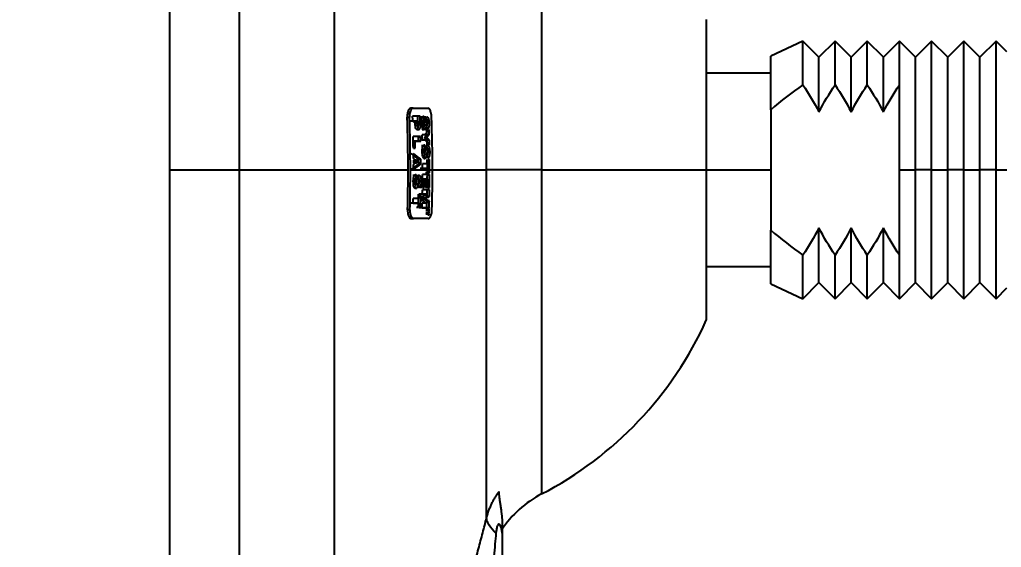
# Model space of a CAD drawing. Header units: millimetres. Extents: x 2 to 418, y 2 to 295.
# Drawn here: x 228.364 to 231.414, y 103.085 to 104.724 of the extents above; entities that cross this region are included whole.
import ezdxf

# ---------------------------------------------------------------- set-up
doc = ezdxf.new("R2010")
doc.units = ezdxf.units.MM
doc.styles.add('SLDTEXTSTYLE0', font='TXT', dxfattribs={"width": 0.75})
doc.dimstyles.new('SLDDIMSTYLE0', dxfattribs={"dimtxt": 3.175, "dimasz": 3.302, "dimexe": 0, "dimexo": 0.0625, "dimgap": 0.79375, "dimtad": 0, "dimtih": 1, "dimtoh": 1, "dimlfac": 15, "dimrnd": 1e-09, "dimzin": 4, "dimdsep": 46, "dimtxsty": 'SLDTEXTSTYLE0', "dimsah": 1, "dimcen": 0.09, "dimadec": 0, "dimazin": 1, "dimtfac": 1, "dimtmove": 0, "dimatfit": 0, "dimfxl": 0, "dimfrac": 2, "dimtolj": 1, "dimtzin": 12, "dimarcsym": 0})
doc.dimstyles.new('SLDDIMSTYLE1', dxfattribs={"dimtxt": 3.175, "dimasz": 3.302, "dimexe": 0, "dimexo": 0.0625, "dimgap": 0.79375, "dimtad": 0, "dimtih": 1, "dimtoh": 1, "dimlfac": 15, "dimrnd": 1e-09, "dimzin": 4, "dimdsep": 46, "dimtxsty": 'SLDTEXTSTYLE0', "dimsah": 1, "dimcen": 0.09, "dimadec": 0, "dimazin": 1, "dimtfac": 1, "dimtofl": 0, "dimtmove": 0, "dimatfit": 3, "dimfxl": 0, "dimfrac": 2, "dimtolj": 1, "dimtzin": 12, "dimarcsym": 0})

# ---------------------------------------------------------------- blocks, each defined once
blk = doc.blocks.new('_D_20')
at = {"color": 7, "linetype": 'Continuous', "lineweight": 0}
for p, q in [((248.4938, 273.924), (215.6555, 273.924)), ((218.8305, 273.924), (218.8305, 161.5876)), ((218.8305, 81.2573), (218.8305, 156.5473)), ((248.4938, 81.2573), (215.6555, 81.2573))]:
    blk.add_line(p, q, dxfattribs=at)
at = {"color": 7, "linetype": 'Continuous', "lineweight": 18}
for points in [[(218.8305, 273.924), (218.3225, 270.622), (219.3385, 270.622)], [(218.8305, 81.2573), (219.3385, 84.5593), (218.3225, 84.5593)]]:
    blk.add_solid(points, dxfattribs=at)
at = {"color": 7, "linetype": 'Continuous', "lineweight": 18, "insert": (211.2061, 160.6401), "char_height": 3.175, "attachment_point": 1, "style": 'SLDTEXTSTYLE0'}
blk.add_mtext('2890.00', dxfattribs=at)
blk = doc.blocks.new('_D_27')
at = {"color": 7, "linetype": 'Continuous', "lineweight": 0}
for p, q in [((236.3011, 112.2228), (242.6511, 112.2228)), ((242.6511, 112.2228), (242.6511, 106.2573)), ((242.6511, 102.2573), (242.6511, 95.9073))]:
    blk.add_line(p, q, dxfattribs=at)
at = {"color": 7, "linetype": 'Continuous', "lineweight": 18}
for points in [[(242.6511, 106.2573), (243.1591, 109.5593), (242.1431, 109.5593)], [(242.6511, 102.2573), (242.1431, 98.9553), (243.1591, 98.9553)]]:
    blk.add_solid(points, dxfattribs=at)
at = {"color": 7, "linetype": 'Continuous', "lineweight": 18, "insert": (225.7442, 113.7955), "char_height": 3.175, "attachment_point": 1, "style": 'SLDTEXTSTYLE0'}
blk.add_mtext('60.00', dxfattribs=at)

msp = doc.modelspace()

# ---------------------------------------------------------------- linework, layer by layer
at = {"color": 7, "linetype": 'Continuous', "lineweight": 25}
for p, q in [((228.83051, 104.25731), (228.83051, 106.92398)), ((229.34079, 106.71837), (229.34079, 104.25731)), ((229.81437, 104.25731), (229.81437, 105.33782)), ((230.49718, 104.25731), (230.49718, 104.72398)), ((230.7972, 104.65729), (230.69718, 104.61064)), ((230.84718, 104.60731), (230.7972, 104.65729)), ((230.7972, 104.52185), (230.7972, 104.65729)), ((230.89718, 104.65731), (230.84718, 104.60731)), ((230.94718, 104.60731), (230.89718, 104.65731)), ((230.89718, 104.52189), (230.89718, 104.65731)), ((230.99718, 104.65731), (230.94718, 104.60731)), ((231.04718, 104.60731), (230.99718, 104.65731)), ((230.99718, 104.52189), (230.99718, 104.65731)), ((231.09718, 104.65731), (231.04718, 104.60731)), ((231.14718, 104.60731), (231.09718, 104.65731)), ((231.09718, 104.52189), (231.09718, 104.65731)), ((231.19718, 104.65731), (231.14718, 104.60731)), ((231.24718, 104.60731), (231.19718, 104.65731)), ((231.19718, 104.25731), (231.19718, 104.65731)), ((231.29718, 104.65731), (231.24718, 104.60731)), ((231.34718, 104.60731), (231.29718, 104.65731)), ((231.29718, 104.25731), (231.29718, 104.65731)), ((231.39718, 104.65731), (231.34718, 104.60731)), ((231.43051, 104.62398), (231.39718, 104.65731)), ((231.39718, 104.25731), (231.39718, 104.65731)), ((230.69718, 104.44398), (230.69718, 104.61064)), ((230.84718, 104.43759), (230.84718, 104.60731)), ((230.94718, 104.43759), (230.94718, 104.60731)), ((231.04718, 104.43759), (231.04718, 104.60731)), ((231.14718, 104.25731), (231.14718, 104.60731)), ((231.24718, 104.25731), (231.24718, 104.60731)), ((231.34718, 104.25731), (231.34718, 104.60731)), ((230.69718, 104.55731), (230.49718, 104.55731)), ((231.09718, 104.25731), (231.09718, 104.52189)), ((229.58586, 104.44875), (229.57869, 104.44875)), ((229.58586, 104.44875), (229.6318, 104.44875)), ((230.69718, 104.44398), (230.69718, 104.25731)), ((229.56774, 104.42161), (229.57493, 104.42161)), ((229.59213, 104.40892), (229.58496, 104.40892)), ((229.59767, 104.40893), (229.59051, 104.40893)), ((229.59337, 104.39532), (229.60053, 104.39532)), ((229.60236, 104.40895), (229.59521, 104.40895)), ((229.61328, 104.40974), (229.61265, 104.40961)), ((229.6131, 104.39598), (229.62134, 104.39598)), ((229.62041, 104.40974), (229.61328, 104.40974)), ((229.62693, 104.39472), (229.61981, 104.39472)), ((229.62931, 104.40868), (229.62227, 104.40868)), ((229.63237, 104.40868), (229.62936, 104.40868)), ((229.6226, 104.35101), (229.61548, 104.35101)), ((229.62831, 104.35838), (229.62119, 104.35838)), ((229.63623, 104.36642), (229.62913, 104.36642)), ((229.63657, 104.35004), (229.62946, 104.35004)), ((229.59259, 104.34643), (229.58656, 104.34643)), ((229.59293, 104.32512), (229.5869, 104.32512)), ((229.60977, 104.34648), (229.60263, 104.34648)), ((229.62237, 104.32046), (229.61525, 104.32046)), ((229.63125, 104.31941), (229.62421, 104.31941)), ((229.63423, 104.31941), (229.6313, 104.31941)), ((229.61048, 104.29041), (229.60334, 104.29041)), ((229.62164, 104.3067), (229.62151, 104.30545)), ((229.62862, 104.30545), (229.62151, 104.30545)), ((229.63055, 104.30789), (229.63366, 104.30789)), ((229.59568, 104.28781), (229.59066, 104.28781)), ((229.59573, 104.27871), (229.59071, 104.27871)), ((229.61056, 104.27592), (229.60342, 104.27592)), ((229.63184, 104.26156), (229.62473, 104.26156)), ((229.63184, 104.25731), (229.63184, 104.26155)), ((228.83051, 101.59064), (228.83051, 104.25731)), ((228.83051, 104.25731), (229.04598, 104.25731)), ((229.04598, 104.25731), (229.34079, 104.25731)), ((229.34079, 104.25731), (229.34079, 101.79625)), ((229.34079, 104.25731), (229.57047, 104.25731)), ((229.57766, 104.25731), (229.63184, 104.25731)), ((229.59522, 104.22821), (229.58806, 104.22821)), ((229.60446, 104.22715), (229.59732, 104.22715)), ((229.60746, 104.22715), (229.60452, 104.22715)), ((229.61661, 104.22807), (229.61381, 104.22806)), ((229.62094, 104.22806), (229.61516, 104.22806)), ((229.62372, 104.22807), (229.61661, 104.22807)), ((229.62094, 104.22806), (229.62372, 104.22807)), ((229.62466, 104.2281), (229.62191, 104.22809)), ((229.62902, 104.22809), (229.62191, 104.22809)), ((229.63177, 104.2281), (229.62466, 104.2281)), ((229.62473, 104.25731), (229.63036, 104.25731)), ((229.62902, 104.22809), (229.63177, 104.2281)), ((229.63746, 104.2481), (229.63036, 104.2481)), ((229.63746, 104.25731), (229.64633, 104.25731)), ((229.63924, 104.25731), (229.81437, 104.25731)), ((229.81437, 103.1768), (229.81437, 104.25731)), ((229.98551, 104.25731), (229.81437, 104.25731)), ((229.98551, 104.25731), (230.49718, 104.25731)), ((230.49718, 103.79064), (230.49718, 104.25731)), ((230.69718, 104.25731), (230.69718, 104.07064)), ((231.09718, 104.25731), (231.14718, 104.25731)), ((231.09718, 103.99273), (231.09718, 104.25731)), ((231.14718, 103.90731), (231.14718, 104.25731)), ((231.19718, 104.25731), (231.14718, 104.25731)), ((231.19718, 103.85731), (231.19718, 104.25731)), ((231.19718, 104.25731), (231.24718, 104.25731)), ((231.29718, 104.25731), (231.24718, 104.25731)), ((231.24718, 103.90731), (231.24718, 104.25731)), ((231.29718, 103.85731), (231.29718, 104.25731)), ((231.29718, 104.25731), (231.34718, 104.25731)), ((231.34718, 103.90731), (231.34718, 104.25731)), ((231.39718, 104.25731), (231.34718, 104.25731)), ((231.39718, 103.85731), (231.39718, 104.25731)), ((229.58708, 104.21445), (229.59568, 104.21445)), ((229.59447, 104.21445), (229.59431, 104.21318)), ((229.60146, 104.21318), (229.59431, 104.21318)), ((229.60352, 104.21563), (229.60673, 104.21563)), ((229.62073, 104.20231), (229.61496, 104.20231)), ((229.62884, 104.20537), (229.62173, 104.20537)), ((229.63719, 104.2031), (229.63009, 104.2031)), ((229.62372, 104.16779), (229.6166, 104.16779)), ((229.62905, 104.18187), (229.62194, 104.18187)), ((229.63682, 104.17481), (229.62972, 104.17481)), ((229.60371, 104.15391), (229.59656, 104.15391)), ((229.60929, 104.14044), (229.60342, 104.14044)), ((229.62923, 104.13701), (229.62858, 104.13701)), ((229.63614, 104.13983), (229.62903, 104.13983)), ((229.63658, 104.16093), (229.62948, 104.16093)), ((229.63561, 104.13394), (229.63569, 104.13701)), ((229.63633, 104.13701), (229.63569, 104.13701)), ((229.57611, 104.13346), (229.56892, 104.13346)), ((229.58009, 104.10633), (229.58726, 104.10633)), ((229.63318, 104.10633), (229.58726, 104.10633)), ((229.62846, 104.13185), (229.62529, 104.13185)), ((229.62534, 104.13394), (229.62851, 104.13394)), ((229.62838, 104.12879), (229.62902, 104.12879)), ((229.62872, 104.11746), (229.6288, 104.1206)), ((229.6289, 104.12433), (229.62899, 104.12746)), ((229.63201, 104.11746), (229.63582, 104.11746)), ((229.63507, 104.11941), (229.63207, 104.11941)), ((229.63336, 104.12246), (229.63215, 104.12246)), ((229.63223, 104.12552), (229.63523, 104.12552)), ((229.63609, 104.12746), (229.63228, 104.12746)), ((229.63239, 104.13185), (229.63556, 104.13185)), ((229.63561, 104.13394), (229.63245, 104.13394)), ((229.63591, 104.1206), (229.63336, 104.1206)), ((229.63601, 104.12433), (229.63346, 104.12433)), ((229.63548, 104.12879), (229.63556, 104.13185)), ((229.63548, 104.12879), (229.63612, 104.12879)), ((229.63582, 104.11746), (229.63591, 104.1206)), ((229.63601, 104.12433), (229.63609, 104.12746)), ((230.84718, 103.90731), (230.84718, 104.07703)), ((230.94718, 103.90731), (230.94718, 104.07703)), ((231.04718, 103.90731), (231.04718, 104.07703)), ((230.69718, 103.90398), (230.69718, 104.07064)), ((230.7972, 103.85733), (230.7972, 103.99277)), ((230.89718, 103.85731), (230.89718, 103.99273)), ((230.99718, 103.85731), (230.99718, 103.99273)), ((231.09718, 103.85731), (231.09718, 103.99273)), ((230.49718, 103.95731), (230.69718, 103.95731)), ((230.69718, 103.90398), (230.7972, 103.85733)), ((230.7972, 103.85733), (230.84718, 103.90731)), ((230.84718, 103.90731), (230.89718, 103.85731)), ((230.89718, 103.85731), (230.94718, 103.90731)), ((230.94718, 103.90731), (230.99718, 103.85731)), ((230.99718, 103.85731), (231.04718, 103.90731)), ((231.04718, 103.90731), (231.09718, 103.85731)), ((231.09718, 103.85731), (231.14718, 103.90731)), ((231.14718, 103.90731), (231.19718, 103.85731)), ((231.19718, 103.85731), (231.24718, 103.90731)), ((231.24718, 103.90731), (231.29718, 103.85731)), ((231.29718, 103.85731), (231.34718, 103.90731)), ((231.34718, 103.90731), (231.39718, 103.85731)), ((231.39718, 103.85731), (231.43051, 103.89064)), ((229.86384, 102.45731), (229.86384, 103.11727))]:
    msp.add_line(p, q, dxfattribs=at)
at = {"color": 8, "linetype": 'Continuous', "lineweight": 25}
for p, q in [((229.04598, 106.92398), (229.04598, 104.25731)), ((229.98551, 105.26373), (229.98551, 104.25731)), ((229.59784, 104.4032), (229.5923, 104.4032)), ((229.60853, 104.39899), (229.60253, 104.39899)), ((229.61753, 104.40211), (229.6126, 104.40211)), ((229.61895, 104.40919), (229.61261, 104.40919)), ((229.6358, 104.40331), (229.63095, 104.40331)), ((229.62091, 104.31992), (229.61454, 104.31992)), ((229.61936, 104.31283), (229.61443, 104.31283)), ((229.63764, 104.31404), (229.63279, 104.31404)), ((229.04598, 104.25731), (229.04598, 101.59064)), ((229.59368, 104.22766), (229.58707, 104.22766)), ((229.98551, 104.25731), (229.98551, 103.2509)), ((230.49718, 104.25731), (230.69718, 104.25731)), ((231.39718, 104.25731), (231.43051, 104.25731)), ((229.59193, 104.22057), (229.58679, 104.22057)), ((229.61104, 104.22178), (229.60597, 104.22178))]:
    msp.add_line(p, q, dxfattribs=at)
at = {"color": 7, "linetype": 'Continuous', "lineweight": 25, "flags": 128}
for points in [[(229.60775, 104.4238), (229.60489, 104.42379), (229.60201, 104.42378), (229.59913, 104.42377), (229.59623, 104.42376), (229.59332, 104.42375), (229.5904, 104.42375), (229.58747, 104.42374), (229.58453, 104.42373)], [(229.58496, 104.40892), (229.58407, 104.40891), (229.58319, 104.40891), (229.5823, 104.40891), (229.58141, 104.40891), (229.58052, 104.4089), (229.57963, 104.4089), (229.57873, 104.4089), (229.57784, 104.4089)], [(229.58502, 104.4089), (229.58591, 104.4089), (229.5868, 104.4089), (229.58769, 104.4089), (229.58858, 104.40891), (229.58947, 104.40891), (229.59035, 104.40891), (229.59124, 104.40891), (229.59213, 104.40892)], [(229.59521, 104.40895), (229.59462, 104.40894), (229.59404, 104.40894), (229.59345, 104.40894), (229.59286, 104.40894), (229.59228, 104.40894), (229.59169, 104.40894), (229.5911, 104.40894), (229.59051, 104.40893)], [(229.59767, 104.40893), (229.59826, 104.40894), (229.59884, 104.40894), (229.59943, 104.40894), (229.60002, 104.40894), (229.6006, 104.40894), (229.60119, 104.40894), (229.60178, 104.40894), (229.60236, 104.40895)], [(229.60948, 104.36131), (229.60661, 104.3613), (229.60374, 104.36129), (229.60086, 104.36128), (229.59796, 104.36127), (229.59505, 104.36127), (229.59213, 104.36126), (229.5892, 104.36125), (229.58626, 104.36124)], [(229.61548, 104.35101), (229.61445, 104.35101), (229.61341, 104.351), (229.61238, 104.351), (229.61134, 104.351), (229.6103, 104.351), (229.60927, 104.35099), (229.60822, 104.35099), (229.60718, 104.35099)], [(229.62229, 104.36584), (229.62126, 104.36584), (229.62023, 104.36583), (229.6192, 104.36583), (229.61816, 104.36583), (229.61713, 104.36582), (229.61609, 104.36582), (229.61505, 104.36582), (229.61401, 104.36582)], [(229.61432, 104.35099), (229.61536, 104.35099), (229.6164, 104.35099), (229.61743, 104.351), (229.61847, 104.351), (229.61951, 104.351), (229.62054, 104.351), (229.62157, 104.35101), (229.6226, 104.35101)], [(229.60263, 104.34648), (229.6005, 104.34647), (229.59836, 104.34646), (229.59622, 104.34646), (229.59408, 104.34645), (229.59192, 104.34644), (229.58976, 104.34644), (229.58759, 104.34643), (229.58542, 104.34643)], [(229.58691, 104.32511), (229.58766, 104.32511), (229.58842, 104.32511), (229.58917, 104.32511), (229.58993, 104.32511), (229.59068, 104.32511), (229.59143, 104.32512), (229.59218, 104.32512), (229.59293, 104.32512)], [(229.59259, 104.34643), (229.59476, 104.34643), (229.59692, 104.34644), (229.59908, 104.34644), (229.60123, 104.34645), (229.60337, 104.34646), (229.60551, 104.34646), (229.60764, 104.34647), (229.60977, 104.34648)], [(229.63734, 104.28989), (229.63664, 104.28989), (229.63594, 104.28989), (229.63524, 104.28989), (229.63454, 104.28988), (229.63384, 104.28988), (229.63313, 104.28988), (229.63243, 104.28987), (229.63172, 104.28987)], [(229.62473, 104.26156), (229.62267, 104.26155), (229.62061, 104.26154), (229.61854, 104.26154), (229.61646, 104.26153), (229.61438, 104.26152), (229.61229, 104.26152), (229.6102, 104.26151), (229.6081, 104.26151)], [(229.6318, 104.27639), (229.62974, 104.27638), (229.62768, 104.27638), (229.62562, 104.27637), (229.62354, 104.27636), (229.62147, 104.27636), (229.61938, 104.27635), (229.61729, 104.27635), (229.61519, 104.27634)], [(229.61523, 104.26151), (229.61733, 104.26151), (229.61942, 104.26152), (229.62151, 104.26152), (229.62359, 104.26153), (229.62566, 104.26154), (229.62773, 104.26154), (229.62979, 104.26155), (229.63184, 104.26156)], [(229.63745, 104.24295), (229.63471, 104.24294), (229.63196, 104.24293), (229.6292, 104.24292), (229.62642, 104.24291), (229.62364, 104.24291), (229.62085, 104.2429), (229.61804, 104.24289), (229.61522, 104.24288)], [(229.63036, 104.2481), (229.62966, 104.24809), (229.62895, 104.24809), (229.62825, 104.24809), (229.62755, 104.24809), (229.62685, 104.24808), (229.62614, 104.24808), (229.62544, 104.24808), (229.62473, 104.24808)], [(229.63184, 104.24808), (229.63254, 104.24808), (229.63325, 104.24808), (229.63395, 104.24808), (229.63465, 104.24809), (229.63536, 104.24809), (229.63606, 104.24809), (229.63676, 104.24809), (229.63746, 104.2481)], [(229.61361, 104.20231), (229.61289, 104.20231), (229.61217, 104.20231), (229.61144, 104.20231), (229.61072, 104.2023), (229.61, 104.2023), (229.60927, 104.2023), (229.60855, 104.2023), (229.60782, 104.2023)], [(229.61496, 104.2023), (229.61568, 104.2023), (229.61641, 104.2023), (229.61713, 104.2023), (229.61785, 104.2023), (229.61857, 104.20231), (229.61929, 104.20231), (229.62001, 104.20231), (229.62073, 104.20231)], [(229.62355, 104.20536), (229.62422, 104.20536), (229.62488, 104.20536), (229.62554, 104.20536), (229.6262, 104.20537), (229.62687, 104.20537), (229.62753, 104.20537), (229.62819, 104.20537), (229.62884, 104.20537)], [(229.63009, 104.2031), (229.62939, 104.2031), (229.62869, 104.2031), (229.62799, 104.2031), (229.62728, 104.2031), (229.62658, 104.20309), (229.62587, 104.20309), (229.62517, 104.20309), (229.62446, 104.20309)], [(229.63157, 104.20309), (229.63228, 104.20309), (229.63298, 104.20309), (229.63369, 104.20309), (229.63439, 104.2031), (229.63509, 104.2031), (229.63579, 104.2031), (229.63649, 104.2031), (229.63719, 104.2031)], [(229.60399, 104.16874), (229.60184, 104.16873), (229.59969, 104.16873), (229.59753, 104.16872), (229.59537, 104.16871), (229.5932, 104.16871), (229.59102, 104.1687), (229.58884, 104.1687), (229.58665, 104.16869)], [(229.61007, 104.18224), (229.60934, 104.18223), (229.60861, 104.18223), (229.60788, 104.18223), (229.60714, 104.18223), (229.60641, 104.18223), (229.60568, 104.18222), (229.60494, 104.18222), (229.6042, 104.18222)], [(229.62194, 104.18187), (229.62016, 104.18187), (229.61837, 104.18186), (229.61658, 104.18186), (229.61479, 104.18185), (229.61299, 104.18185), (229.61119, 104.18184), (229.60938, 104.18184), (229.60757, 104.18183)], [(229.6147, 104.18183), (229.61651, 104.18184), (229.61831, 104.18184), (229.62012, 104.18185), (229.62191, 104.18185), (229.6237, 104.18186), (229.62549, 104.18186), (229.62727, 104.18187), (229.62905, 104.18187)], [(229.63711, 104.19592), (229.63437, 104.19591), (229.63162, 104.1959), (229.62886, 104.19589), (229.62609, 104.19588), (229.6233, 104.19588), (229.62051, 104.19587), (229.6177, 104.19586), (229.61489, 104.19585)], [(229.59656, 104.15391), (229.59441, 104.1539), (229.59225, 104.15389), (229.59009, 104.15389), (229.58793, 104.15388), (229.58575, 104.15387), (229.58357, 104.15387), (229.58139, 104.15386), (229.57919, 104.15385)], [(229.58637, 104.15385), (229.58856, 104.15386), (229.59074, 104.15387), (229.59292, 104.15387), (229.59509, 104.15388), (229.59725, 104.15389), (229.59941, 104.15389), (229.60156, 104.1539), (229.60371, 104.15391)], [(229.60215, 104.14044), (229.60141, 104.14044), (229.60068, 104.14044), (229.59995, 104.14043), (229.59921, 104.14043), (229.59848, 104.14043), (229.59774, 104.14043), (229.597, 104.14042), (229.59627, 104.14042)], [(229.60342, 104.14042), (229.60415, 104.14042), (229.60489, 104.14043), (229.60562, 104.14043), (229.60636, 104.14043), (229.60709, 104.14043), (229.60782, 104.14044), (229.60856, 104.14044), (229.60929, 104.14044)], [(229.62903, 104.13983), (229.62629, 104.13982), (229.62353, 104.13981), (229.62077, 104.1398), (229.61799, 104.13979), (229.6152, 104.13978), (229.6124, 104.13978), (229.60959, 104.13977), (229.60677, 104.13976)], [(229.6139, 104.13976), (229.61672, 104.13977), (229.61953, 104.13978), (229.62232, 104.13978), (229.62511, 104.13979), (229.62788, 104.1398), (229.63065, 104.13981), (229.6334, 104.13982), (229.63614, 104.13983)], [(229.62856, 104.15383), (229.62678, 104.15382), (229.625, 104.15382), (229.62321, 104.15381), (229.62142, 104.15381), (229.61963, 104.1538), (229.61783, 104.1538), (229.61602, 104.15379), (229.61421, 104.15379)], [(229.63207, 104.11941), (229.63206, 104.11917), (229.63205, 104.11892), (229.63205, 104.11868), (229.63204, 104.11844), (229.63203, 104.11819), (229.63203, 104.11795), (229.63202, 104.11771), (229.63201, 104.11746)], [(229.63218, 104.12348), (229.63217, 104.12322), (229.63216, 104.12297), (229.63216, 104.12272), (229.63215, 104.12247), (229.63214, 104.12222), (229.63214, 104.12196), (229.63213, 104.12171), (229.63212, 104.12146)], [(229.63228, 104.12746), (229.63228, 104.12722), (229.63227, 104.12698), (229.63226, 104.12674), (229.63226, 104.12649), (229.63225, 104.12625), (229.63224, 104.12601), (229.63224, 104.12577), (229.63223, 104.12552)], [(229.63245, 104.13394), (229.63244, 104.13368), (229.63243, 104.13342), (229.63243, 104.13316), (229.63242, 104.1329), (229.63241, 104.13264), (229.63241, 104.13237), (229.6324, 104.13211), (229.63239, 104.13185)]]:
    msp.add_lwpolyline(points, dxfattribs=at)
at = {"color": 7, "linetype": 'Continuous', "lineweight": 25}
for centre, radius, start, end in [((224.62382, 104.25731), 4.94665, 0, 1.90338), ((224.62382, 104.25731), 4.95384, 0, 1.90062), ((224.62382, 104.25509), 4.96358, 1.77575, 1.94706), ((224.62383, 104.25495), 4.97965, 1.65759, 1.94314), ((224.62382, 104.25495), 4.98679, 1.65522, 1.94036), ((224.62382, 104.25519), 4.99185, 1.77415, 1.94445), ((224.62382, 104.25519), 4.99897, 1.77162, 1.94168), ((224.62382, 104.25731), 5.02251, 360, 1.87462), ((224.62382, 104.25637), 4.96904, 1.69333, 1.75946), ((224.62373, 104.25482), 4.97078, 1.67539, 1.77645), ((224.62382, 104.25637), 4.97619, 1.69089, 1.75693), ((224.62383, 104.25406), 4.98094, 1.70593, 1.78196), ((228.3768, 105.37445), 1.60267, 320.99914, 321.77522), ((224.62382, 104.25543), 5.00654, 1.27032, 1.45782), ((224.62382, 104.25509), 5.007, 1.46604, 1.62662), ((224.62382, 104.25543), 5.01364, 1.26852, 1.45576), ((224.62382, 104.25518), 4.96358, 0.80718, 1.22437), ((224.62354, 104.25479), 4.97994, 1.05496, 1.22562), ((224.62354, 104.25479), 4.98708, 1.05345, 1.22387), ((224.62374, 104.25517), 4.99149, 1.09998, 1.27021), ((228.57465, 105.39819), 1.47529, 315.18476, 315.62362), ((228.51124, 103.24855), 1.56962, 44.56811, 44.99678), ((228.32422, 103.26171), 1.69481, 39.24025, 39.99558), ((228.58143, 105.39705), 1.47472, 315.22552, 315.66424), ((228.51799, 103.24976), 1.56903, 44.5275, 44.95603), ((224.62382, 104.25542), 5.00654, 0.89708, 1.08299), ((224.62382, 104.25542), 5.01364, 0.89581, 1.08145), ((224.62376, 104.25501), 4.96967, 0.80838, 1.05404), ((224.62382, 104.25484), 4.99186, 0.75322, 0.92349), ((224.62383, 104.25484), 4.99898, 0.75215, 0.92217), ((228.62236, 103.01537), 1.60875, 52.42633, 53.47053), ((228.62955, 103.01726), 1.60722, 52.38664, 53.43088), ((224.62382, 104.25473), 4.96358, 0.44379, 0.61584), ((228.68846, 102.87131), 1.68212, 57.56573, 57.7021), ((224.62382, 104.25481), 4.96694, 0.24134, 0.41787), ((224.62382, 104.25492), 4.97964, 0.24164, 0.40839), ((224.62382, 104.25492), 4.98678, 0.24129, 0.40781), ((224.62382, 104.25522), 5.00654, 0.02388, 0.39677), ((224.62382, 104.25509), 5.007, 0.44431, 0.60481), ((224.62382, 104.2552), 5.00802, 0.24243, 0.39668), ((224.62382, 104.25522), 5.01364, 0.02384, 0.3962), ((228.63215, 105.5322), 1.58796, 306.65854, 307.70911), ((228.71642, 105.71519), 1.68418, 301.14023, 301.2738), ((224.62382, 104.25481), 4.96358, 0.04059, 0.21802), ((228.63933, 105.53033), 1.58645, 306.69824, 307.74885), ((224.6238, 104.25552), 4.96482, 0.26759, 0.37264), ((224.62382, 104.25552), 4.97196, 0.26721, 0.37211), ((228.71296, 102.9126), 1.63414, 57.00458, 57.30445), ((228.74631, 105.68266), 1.64091, 301.17475, 301.46595), ((224.62382, 104.25517), 4.99141, 0.07274, 0.24302), ((224.62382, 104.25731), 4.94665, 358.56538, 0), ((224.62382, 104.25731), 4.95384, 358.56746, 0), ((224.62268, 104.25511), 4.96545, 359.68953, 359.86057), ((224.61472, 104.25514), 4.98057, 359.69017, 359.86069), ((224.6238, 104.25527), 4.99009, 359.39193, 359.68761), ((224.62382, 104.25503), 4.99141, 359.3947, 359.86055), ((224.6238, 104.25527), 4.99722, 359.3928, 359.68806), ((224.62382, 104.25514), 4.99816, 359.42952, 359.68992), ((224.62382, 104.25512), 4.99998, 359.42976, 359.69001), ((224.62382, 104.25514), 5.00527, 359.43033, 359.69036), ((224.6238, 104.25519), 5.00656, 359.40396, 359.85998), ((224.62382, 104.25522), 5.00654, 359.91844, 0.02388), ((224.62384, 104.25524), 5.00801, 359.40331, 359.68944), ((224.62382, 104.25539), 5.00802, 359.91635, 0.02195), ((224.6238, 104.25519), 5.01366, 359.40481, 359.86018), ((224.62382, 104.25522), 5.01364, 359.91851, 0.02384), ((224.62382, 104.25731), 5.02251, 358.58705, 360), ((224.62382, 104.25539), 4.97985, 359.38188, 359.54315), ((224.62382, 104.25509), 4.96358, 358.83137, 359.00264), ((224.62381, 104.25514), 4.97966, 358.68013, 359.16112), ((224.62383, 104.25452), 4.98089, 359.01321, 359.16827), ((224.62381, 104.25514), 4.9868, 358.68202, 359.16232), ((224.62383, 104.2542), 4.99139, 358.94479, 359.07175), ((228.81538, 105.56705), 1.6066, 299.83093, 300.42848), ((224.62382, 104.25504), 4.99142, 359.15956, 359.3205), ((228.86301, 105.6128), 1.62962, 297.54426, 298.06582), ((228.88513, 102.77443), 1.57366, 61.77074, 62.30137), ((228.87047, 105.61009), 1.62705, 297.57776, 298.09956), ((228.89259, 102.77706), 1.57118, 61.73687, 62.26775), ((224.62382, 104.25512), 5.00654, 359.0809, 359.32245), ((224.62382, 104.25512), 5.01364, 359.0822, 359.32341), ((224.62382, 104.25452), 4.9809, 358.68737, 358.84255), ((224.62382, 104.25542), 4.99142, 358.67221, 358.83332), ((228.8396, 102.82397), 1.54639, 59.32272, 59.93247), ((224.62382, 104.25731), 5.00685, 358.52909, 358.62326), ((224.62382, 104.25512), 5.00654, 358.68042, 358.92197), ((224.62382, 104.25731), 5.01396, 358.53118, 358.62521), ((224.62382, 104.25512), 5.01364, 358.68229, 358.92349), ((228.75542, 105.35547), 1.50953, 305.23209, 305.35528), ((228.79579, 102.98098), 1.41162, 53.83479, 53.96281), ((228.82078, 102.95328), 1.4223, 55.07403, 55.21861), ((228.78739, 105.38867), 1.52131, 303.73167, 303.87015), ((228.76265, 105.35356), 1.50789, 305.27043, 305.39364), ((228.803, 102.98274), 1.41013, 53.79607, 53.92411), ((229.46438, 104.25731), 1.13333, 297.37535, 335.68426), ((230.13878, 102.95489), 0.33333, 117.37535, 146.54316)]:
    msp.add_arc(centre, radius, start, end, dxfattribs=at)
for points in [[(230.7972, 104.52185), (230.76263, 104.49747), (230.72891, 104.47199), (230.69718, 104.44398)], [(230.7972, 104.52185), (230.81524, 104.49458), (230.8322, 104.46667), (230.84718, 104.43759)], [(230.84718, 104.43759), (230.86216, 104.46668), (230.87913, 104.4946), (230.89718, 104.52189)], [(230.89718, 104.52189), (230.91522, 104.4946), (230.93219, 104.46668), (230.94718, 104.43759)], [(230.94718, 104.43759), (230.96216, 104.46668), (230.97913, 104.4946), (230.99718, 104.52189)], [(230.99718, 104.52189), (231.01522, 104.4946), (231.03219, 104.46668), (231.04718, 104.43759)], [(231.04718, 104.43759), (231.06216, 104.46668), (231.07913, 104.4946), (231.09718, 104.52189)], [(229.62041, 104.40974), (229.61989, 104.40973), (229.6194, 104.40957), (229.61895, 104.40919)], [(229.62237, 104.32046), (229.62186, 104.32046), (229.62136, 104.32029), (229.62091, 104.31992)], [(229.59522, 104.22821), (229.59468, 104.2282), (229.59416, 104.22804), (229.59368, 104.22766)], [(230.84718, 104.07703), (230.8322, 104.04795), (230.81524, 104.02004), (230.7972, 103.99277)], [(230.89718, 103.99273), (230.87913, 104.02002), (230.86216, 104.04794), (230.84718, 104.07703)], [(230.94718, 104.07703), (230.93219, 104.04794), (230.91522, 104.02002), (230.89718, 103.99273)], [(230.99718, 103.99273), (230.97913, 104.02002), (230.96216, 104.04794), (230.94718, 104.07703)], [(231.04718, 104.07703), (231.03219, 104.04794), (231.01522, 104.02002), (230.99718, 103.99273)], [(231.09718, 103.99273), (231.07913, 104.02002), (231.06216, 104.04794), (231.04718, 104.07703)], [(230.69718, 104.07064), (230.72891, 104.04263), (230.76263, 104.01715), (230.7972, 103.99277)]]:
    msp.add_open_spline(points, degree=3, dxfattribs=at)
for points, knots in [([(229.57869, 104.44875), (229.57807, 104.44869), (229.57688, 104.44856), (229.5752, 104.44761), (229.57371, 104.44623), (229.5724, 104.44447), (229.57126, 104.44244), (229.56994, 104.43935), (229.56866, 104.43477), (229.56773, 104.42835), (229.56774, 104.42383), (229.56774, 104.42161)], [0, 0, 0, 0, 0.108946, 0.2100964, 0.304252, 0.391999, 0.4737968, 0.5500422, 0.7085705, 0.8567975, 1, 1, 1, 1]), ([(229.58586, 104.44875), (229.5852, 104.44869), (229.58392, 104.44857), (229.58208, 104.44753), (229.5804, 104.44583), (229.57888, 104.44343), (229.57732, 104.43986), (229.57589, 104.435), (229.5749, 104.42851), (229.57492, 104.42391), (229.57493, 104.42161)], [0, 0, 0, 0, 0.1162382, 0.2263032, 0.3324907, 0.4373512, 0.5435304, 0.7040424, 0.8519467, 1, 1, 1, 1]), ([(229.64364, 104.42161), (229.64357, 104.42301), (229.64344, 104.42578), (229.64292, 104.4298), (229.64218, 104.4336), (229.6412, 104.43717), (229.63936, 104.44222), (229.63622, 104.4477), (229.6333, 104.44839), (229.6318, 104.44875)], [0, 0, 0, 0, 0.0903132, 0.178904, 0.2685732, 0.3620243, 0.4616533, 0.7239515, 1, 1, 1, 1]), ([(229.6125, 104.40337), (229.61248, 104.40444), (229.61244, 104.40654), (229.61258, 104.40962), (229.61291, 104.41296), (229.61349, 104.41638), (229.6147, 104.42046), (229.61687, 104.42396), (229.61886, 104.42436), (229.61993, 104.42457)], [0, 0, 0, 0, 0.0915362, 0.1805669, 0.2688882, 0.394212, 0.5146146, 0.7401105, 1, 1, 1, 1]), ([(229.62081, 104.4227), (229.6214, 104.42264), (229.6225, 104.42251), (229.62406, 104.42133), (229.6254, 104.41948), (229.62652, 104.41702), (229.62741, 104.41406), (229.62807, 104.41071), (229.62852, 104.40709), (229.62863, 104.40458), (229.62869, 104.40331)], [0, 0, 0, 0, 0.15496922, 0.2931448, 0.41918663, 0.53766925, 0.65258351, 0.76691356, 0.8824717, 1, 1, 1, 1]), ([(229.62201, 104.40637), (229.62215, 104.40772), (229.62237, 104.40988), (229.62284, 104.41408), (229.62369, 104.41855), (229.62561, 104.42221), (229.62713, 104.42253), (229.62793, 104.4227)], [0, 0, 0, 0, 0.1618941, 0.2594792, 0.5100554, 0.7414612, 1, 1, 1, 1]), ([(229.62793, 104.4227), (229.62848, 104.42265), (229.62952, 104.42254), (229.63102, 104.42148), (229.63237, 104.41974), (229.63386, 104.41657), (229.63533, 104.4111), (229.63564, 104.40596), (229.6358, 104.40331)], [0, 0, 0, 0, 0.1457947, 0.278884, 0.4038828, 0.5263239, 0.756015, 1, 1, 1, 1]), ([(229.60117, 104.3813), (229.60054, 104.38135), (229.59935, 104.38145), (229.59766, 104.38239), (229.59616, 104.38396), (229.59451, 104.38684), (229.59286, 104.39223), (229.59255, 104.39744), (229.59239, 104.40015)], [0, 0, 0, 0, 0.1547047, 0.2934528, 0.4198421, 0.5385989, 0.760076, 1, 1, 1, 1]), ([(229.59284, 104.39547), (229.59291, 104.39542), (229.59309, 104.39531), (229.59327, 104.39532), (229.59338, 104.39532)], [0, 0, 0, 0, 0.3949517, 1, 1, 1, 1]), ([(229.60127, 104.39431), (229.60126, 104.39409), (229.60123, 104.39207), (229.60054, 104.38884), (229.59919, 104.38498), (229.59795, 104.38367), (229.59726, 104.38294)], [0, 0, 0, 0, 0.038295, 0.3534779, 0.6411181, 1, 1, 1, 1]), ([(229.59784, 104.4032), (229.59788, 104.40204), (229.59792, 104.40086), (229.59804, 104.39972), (229.59811, 104.39913), (229.59819, 104.39855), (229.59831, 104.39802), (229.59843, 104.39748), (229.59859, 104.39699), (229.59877, 104.39662), (229.59893, 104.3963), (229.5991, 104.39604), (229.59928, 104.39586), (229.59958, 104.39555), (229.5999, 104.39541), (229.60021, 104.39535), (229.60032, 104.39533), (229.60043, 104.39532), (229.60054, 104.39532)], [0, 0, 0, 0, 0.00005245613, 0.00005245613, 0.00005245613, 0.00007962637, 0.00007962637, 0.00007962637, 0.00010731014, 0.00010731014, 0.00010731014, 0.00013051511, 0.00013051511, 0.00013051511, 0.00016923455, 0.00016923455, 0.00016923455, 0.00018274183, 0.00018274183, 0.00018274183, 0.00018274183]), ([(229.60256, 104.40234), (229.60259, 104.4015), (229.6026, 104.40065), (229.60259, 104.39981), (229.60257, 104.39918), (229.60254, 104.39854), (229.60246, 104.39795), (229.6024, 104.39755), (229.60232, 104.39717), (229.60222, 104.39685), (229.60212, 104.39652), (229.60199, 104.39625), (229.60185, 104.39605), (229.60166, 104.39576), (229.60144, 104.39558), (229.60122, 104.39547), (229.60099, 104.39536), (229.60076, 104.39532), (229.60054, 104.39532)], [0, 0, 0, 0, 0.00003795064, 0.00003795064, 0.00003795064, 0.00006691376, 0.00006691376, 0.00006691376, 0.00008695483, 0.00008695483, 0.00008695483, 0.00010703757, 0.00010703757, 0.00010703757, 0.00013547202, 0.00013547202, 0.00013547202, 0.00016397559, 0.00016397559, 0.00016397559, 0.00016397559]), ([(229.60853, 104.39899), (229.60854, 104.39778), (229.60857, 104.39543), (229.60828, 104.39209), (229.60773, 104.38912), (229.6069, 104.38653), (229.60581, 104.38435), (229.60444, 104.38268), (229.60288, 104.38152), (229.60174, 104.38138), (229.60117, 104.3813)], [0, 0, 0, 0, 0.1158851, 0.2246208, 0.3317038, 0.4428764, 0.5655932, 0.6976617, 0.8480135, 1, 1, 1, 1]), ([(229.61182, 104.40919), (229.61158, 104.40893), (229.61112, 104.40841), (229.61063, 104.4067), (229.61038, 104.40452), (229.61039, 104.40293), (229.6104, 104.40211)], [0, 0, 0, 0, 0.2458372, 0.481086, 0.7303629, 1, 1, 1, 1]), ([(229.6104, 104.40211), (229.61044, 104.40136), (229.61054, 104.39984), (229.61097, 104.39773), (229.61171, 104.39619), (229.6123, 104.39605), (229.61262, 104.39598)], [0, 0, 0, 0, 0.2370056, 0.478227, 0.7206386, 1, 1, 1, 1]), ([(229.62087, 104.38115), (229.62026, 104.38122), (229.61912, 104.38134), (229.61747, 104.38256), (229.61602, 104.3846), (229.61444, 104.38827), (229.61296, 104.39463), (229.61266, 104.40035), (229.6125, 104.40337)], [0, 0, 0, 0, 0.1441948, 0.2750123, 0.3977926, 0.5189437, 0.7452937, 1, 1, 1, 1]), ([(229.61981, 104.39472), (229.61962, 104.39313), (229.61926, 104.39004), (229.61832, 104.38602), (229.61706, 104.38309), (229.6155, 104.3814), (229.61435, 104.38124), (229.61374, 104.38115)], [0, 0, 0, 0, 0.209432, 0.404944, 0.5929634, 0.7874844, 1, 1, 1, 1]), ([(229.61895, 104.40919), (229.61871, 104.40893), (229.61824, 104.40843), (229.61775, 104.40679), (229.6175, 104.40461), (229.61752, 104.40299), (229.61753, 104.40211)], [0, 0, 0, 0, 0.2434631, 0.469963, 0.7129017, 1, 1, 1, 1]), ([(229.61753, 104.40211), (229.61758, 104.40123), (229.61767, 104.39956), (229.61818, 104.39747), (229.61892, 104.39615), (229.61946, 104.39604), (229.61975, 104.39598)], [0, 0, 0, 0, 0.27512075, 0.52245887, 0.74893027, 1, 1, 1, 1]), ([(229.61975, 104.39598), (229.61993, 104.39601), (229.62029, 104.39608), (229.62072, 104.39687), (229.62102, 104.3981), (229.62131, 104.39985), (229.62163, 104.40267), (229.62187, 104.40495), (229.62201, 104.40637)], [0, 0, 0, 0, 0.1169951, 0.2213885, 0.3259245, 0.4585044, 0.6629798, 1, 1, 1, 1]), ([(229.62219, 104.40868), (229.62203, 104.4086), (229.62168, 104.40844), (229.62123, 104.40738), (229.62087, 104.40571), (229.62063, 104.40389), (229.62042, 104.40175), (229.62017, 104.39878), (229.61995, 104.3963), (229.61981, 104.39472)], [0, 0, 0, 0, 0.0867587, 0.1816151, 0.2985828, 0.4478831, 0.5350717, 0.7041624, 1, 1, 1, 1]), ([(229.62693, 104.39472), (229.62677, 104.39332), (229.62646, 104.39064), (229.62571, 104.38717), (229.62478, 104.38444), (229.62364, 104.38251), (229.62232, 104.38135), (229.62136, 104.38122), (229.62087, 104.38115)], [0, 0, 0, 0, 0.1856986, 0.353922, 0.5113238, 0.6659605, 0.8263059, 1, 1, 1, 1]), ([(229.6217, 104.39722), (229.62205, 104.39719), (229.62272, 104.39714), (229.62319, 104.3984), (229.62341, 104.39898)], [0, 0, 0, 0, 0.534769, 1, 1, 1, 1]), ([(229.62869, 104.40331), (229.62871, 104.4017), (229.62875, 104.3986), (229.62843, 104.3942), (229.62779, 104.39037), (229.62681, 104.38725), (229.62551, 104.38499), (229.6239, 104.38355), (229.62271, 104.38332), (229.62208, 104.3832)], [0, 0, 0, 0, 0.148009, 0.2858215, 0.416484, 0.54588, 0.681612, 0.8310787, 1, 1, 1, 1]), ([(229.62384, 104.40336), (229.62375, 104.40476), (229.62357, 104.40751), (229.62265, 104.4083), (229.62219, 104.40868)], [0, 0, 0, 0, 0.5091164, 1, 1, 1, 1]), ([(229.62931, 104.40868), (229.62917, 104.40863), (229.6289, 104.40852), (229.62855, 104.40791), (229.62822, 104.40693), (229.62794, 104.40543), (229.62762, 104.40289), (229.62733, 104.39921), (229.62707, 104.39628), (229.62693, 104.39472)], [0, 0, 0, 0, 0.0693862, 0.1389324, 0.2143315, 0.3184006, 0.4500454, 0.7087747, 1, 1, 1, 1]), ([(229.62881, 104.39722), (229.62916, 104.39719), (229.62983, 104.39713), (229.6303, 104.39838), (229.63052, 104.39898)], [0, 0, 0, 0, 0.5215, 1, 1, 1, 1]), ([(229.6358, 104.40331), (229.63582, 104.40183), (229.63587, 104.399), (229.63563, 104.395), (229.63515, 104.39151), (229.63416, 104.38756), (229.63215, 104.38393), (229.63023, 104.38345), (229.62919, 104.3832)], [0, 0, 0, 0, 0.13683895, 0.26088269, 0.3767081, 0.48989376, 0.72317628, 1, 1, 1, 1]), ([(229.63095, 104.40336), (229.63091, 104.40408), (229.63084, 104.40543), (229.6305, 104.40721), (229.62996, 104.4085), (229.62953, 104.40862), (229.62931, 104.40868)], [0, 0, 0, 0, 0.2791315, 0.522178, 0.7549447, 1, 1, 1, 1]), ([(229.63052, 104.39898), (229.63062, 104.39938), (229.63082, 104.40018), (229.63096, 104.40172), (229.63095, 104.4028), (229.63095, 104.40336)], [0, 0, 0, 0, 0.3179928, 0.6436928, 1, 1, 1, 1]), ([(229.61435, 104.3141), (229.61435, 104.31539), (229.61436, 104.3179), (229.61461, 104.32149), (229.61507, 104.32476), (229.61573, 104.32768), (229.61692, 104.33126), (229.61908, 104.33469), (229.62108, 104.33508), (229.62216, 104.33529)], [0, 0, 0, 0, 0.1106209, 0.2142559, 0.3138877, 0.4128615, 0.5145872, 0.7403288, 1, 1, 1, 1]), ([(229.62091, 104.31992), (229.62066, 104.31966), (229.62019, 104.31915), (229.61966, 104.31751), (229.61937, 104.31533), (229.61936, 104.31371), (229.61936, 104.31283)], [0, 0, 0, 0, 0.2436645, 0.4705021, 0.7134664, 1, 1, 1, 1]), ([(229.62392, 104.31709), (229.62408, 104.31844), (229.62434, 104.3206), (229.62489, 104.3248), (229.62581, 104.32927), (229.62779, 104.33293), (229.62932, 104.33326), (229.63012, 104.33343)], [0, 0, 0, 0, 0.1615749, 0.2594203, 0.5100124, 0.7416712, 1, 1, 1, 1]), ([(229.62679, 104.33095), (229.62716, 104.33048), (229.6282, 104.32918), (229.6294, 104.32509), (229.63013, 104.32141), (229.63024, 104.31945), (229.63024, 104.31941)], [0, 0, 0, 0, 0.2178363, 0.6186946, 0.9909006, 1, 1, 1, 1]), ([(229.63125, 104.31941), (229.63111, 104.31935), (229.63084, 104.31924), (229.63048, 104.31864), (229.63014, 104.31765), (229.62983, 104.31616), (229.62946, 104.31361), (229.62911, 104.30994), (229.62879, 104.307), (229.62862, 104.30545)], [0, 0, 0, 0, 0.0693304, 0.1389151, 0.214385, 0.3185193, 0.4501576, 0.7089234, 1, 1, 1, 1]), ([(229.63012, 104.33343), (229.63067, 104.33337), (229.63171, 104.33326), (229.63319, 104.33221), (229.6345, 104.33047), (229.63594, 104.3273), (229.63732, 104.32181), (229.63753, 104.31668), (229.63764, 104.31404)], [0, 0, 0, 0, 0.146012, 0.2791614, 0.4040893, 0.5263768, 0.7558687, 1, 1, 1, 1]), ([(229.63279, 104.31409), (229.63277, 104.3148), (229.63273, 104.31615), (229.63242, 104.31793), (229.6319, 104.31922), (229.63147, 104.31935), (229.63125, 104.31941)], [0, 0, 0, 0, 0.2791953, 0.5220803, 0.7547636, 1, 1, 1, 1]), ([(229.62232, 104.29188), (229.62172, 104.29195), (229.62057, 104.29207), (229.61895, 104.2933), (229.61753, 104.29534), (229.61602, 104.29901), (229.61466, 104.30537), (229.61446, 104.31108), (229.61435, 104.3141)], [0, 0, 0, 0, 0.1446078, 0.2756362, 0.3984839, 0.5196483, 0.7453715, 1, 1, 1, 1]), ([(229.62151, 104.30545), (229.6211, 104.30266), (229.62045, 104.29826), (229.61918, 104.29466), (229.61858, 104.29406), (229.61855, 104.29404)], [0, 0, 0, 0, 0.6269121, 0.9862797, 1, 1, 1, 1]), ([(229.61936, 104.31283), (229.61939, 104.31195), (229.61945, 104.31028), (229.61993, 104.3082), (229.62064, 104.30688), (229.62118, 104.30676), (229.62147, 104.3067)], [0, 0, 0, 0, 0.2752672, 0.5225534, 0.7487767, 1, 1, 1, 1]), ([(229.62147, 104.3067), (229.62165, 104.30674), (229.62201, 104.30681), (229.62246, 104.3076), (229.62278, 104.30883), (229.6231, 104.31058), (229.62347, 104.31339), (229.62374, 104.31567), (229.62392, 104.31709)], [0, 0, 0, 0, 0.1168707, 0.2214668, 0.325933, 0.4585319, 0.6632096, 1, 1, 1, 1]), ([(229.62862, 104.30545), (229.62844, 104.30404), (229.62808, 104.30136), (229.62727, 104.29789), (229.62629, 104.29517), (229.62512, 104.29324), (229.62377, 104.29207), (229.62282, 104.29195), (229.62232, 104.29188)], [0, 0, 0, 0, 0.1857255, 0.3540737, 0.5116236, 0.666338, 0.8266026, 1, 1, 1, 1]), ([(229.63055, 104.30795), (229.6309, 104.30791), (229.63156, 104.30785), (229.63205, 104.3091), (229.63229, 104.3097)], [0, 0, 0, 0, 0.5210968, 1, 1, 1, 1]), ([(229.63764, 104.31404), (229.63764, 104.31255), (229.63763, 104.30972), (229.63733, 104.30572), (229.63678, 104.30224), (229.63572, 104.29829), (229.63366, 104.29466), (229.63172, 104.29418), (229.63068, 104.29392)], [0, 0, 0, 0, 0.1366004, 0.260549, 0.376388, 0.4896394, 0.7232224, 1, 1, 1, 1]), ([(229.63229, 104.3097), (229.63239, 104.3101), (229.63261, 104.3109), (229.63278, 104.31244), (229.63279, 104.31352), (229.63279, 104.31409)], [0, 0, 0, 0, 0.3184919, 0.6443214, 1, 1, 1, 1]), ([(229.58673, 104.22184), (229.58675, 104.22291), (229.58679, 104.225), (229.58705, 104.22807), (229.58751, 104.2314), (229.58825, 104.23482), (229.58965, 104.23891), (229.59205, 104.24242), (229.59415, 104.24282), (229.59528, 104.24303)], [0, 0, 0, 0, 0.0906021, 0.1789371, 0.2667736, 0.3919026, 0.5122931, 0.7391123, 1, 1, 1, 1]), ([(229.58806, 104.22821), (229.58776, 104.2282), (229.58744, 104.2282), (229.58713, 104.22801), (229.58711, 104.228)], [0, 0, 0, 0, 0.9375971, 1, 1, 1, 1]), ([(229.59368, 104.22766), (229.59342, 104.2274), (229.59291, 104.2269), (229.59233, 104.22526), (229.59199, 104.22308), (229.59195, 104.22145), (229.59193, 104.22057)], [0, 0, 0, 0, 0.2442933, 0.4714011, 0.7141419, 1, 1, 1, 1]), ([(229.59677, 104.22483), (229.59696, 104.22618), (229.59727, 104.22835), (229.59793, 104.23255), (229.59898, 104.23703), (229.60112, 104.24067), (229.60271, 104.241), (229.60356, 104.24117)], [0, 0, 0, 0, 0.1611467, 0.2594836, 0.5100859, 0.7416297, 1, 1, 1, 1]), ([(229.60017, 104.23888), (229.60059, 104.23838), (229.60169, 104.23704), (229.6029, 104.23291), (229.60361, 104.22921), (229.60368, 104.22723), (229.60368, 104.22715)], [0, 0, 0, 0, 0.2352551, 0.6249083, 0.9846029, 1, 1, 1, 1]), ([(229.60446, 104.22715), (229.60432, 104.2271), (229.60404, 104.22699), (229.60365, 104.22638), (229.60327, 104.2254), (229.60292, 104.22391), (229.60248, 104.22136), (229.60205, 104.21768), (229.60166, 104.21474), (229.60146, 104.21318)], [0, 0, 0, 0, 0.0693743, 0.139036, 0.2145057, 0.3187773, 0.4503491, 0.7091195, 1, 1, 1, 1]), ([(229.60356, 104.24117), (229.60412, 104.24111), (229.60521, 104.241), (229.60673, 104.23996), (229.60807, 104.23822), (229.60951, 104.23506), (229.61085, 104.22957), (229.61097, 104.22443), (229.61104, 104.22178)], [0, 0, 0, 0, 0.1463993, 0.2796808, 0.4044553, 0.5263031, 0.7558992, 1, 1, 1, 1]), ([(229.60598, 104.22182), (229.60597, 104.22254), (229.60595, 104.22388), (229.60566, 104.22567), (229.60514, 104.22697), (229.6047, 104.22709), (229.60446, 104.22715)], [0, 0, 0, 0, 0.2792828, 0.5215259, 0.7538927, 1, 1, 1, 1]), ([(229.59462, 104.19961), (229.594, 104.19968), (229.5928, 104.19981), (229.59113, 104.20104), (229.58968, 104.20309), (229.58818, 104.20678), (229.58688, 104.21314), (229.58678, 104.21883), (229.58673, 104.22184)], [0, 0, 0, 0, 0.1455403, 0.2772062, 0.4004455, 0.5218455, 0.7465181, 1, 1, 1, 1]), ([(229.59431, 104.21318), (229.59383, 104.21038), (229.59307, 104.20595), (229.59161, 104.20231), (229.59092, 104.20168), (229.59085, 104.20161)], [0, 0, 0, 0, 0.6075254, 0.9594075, 1, 1, 1, 1]), ([(229.59193, 104.22057), (229.59195, 104.21969), (229.59198, 104.21803), (229.59244, 104.21594), (229.59316, 104.21462), (229.59372, 104.21451), (229.59402, 104.21445)], [0, 0, 0, 0, 0.274795, 0.5215134, 0.747769, 1, 1, 1, 1]), ([(229.59402, 104.21445), (229.59421, 104.21448), (229.59458, 104.21455), (229.59506, 104.21534), (229.59542, 104.21656), (229.59579, 104.21831), (229.59623, 104.22113), (229.59656, 104.22342), (229.59677, 104.22483)], [0, 0, 0, 0, 0.1169399, 0.221589, 0.3261584, 0.4586758, 0.6632916, 1, 1, 1, 1]), ([(229.60146, 104.21318), (229.60124, 104.21178), (229.60081, 104.20909), (229.59991, 104.20563), (229.59883, 104.2029), (229.59757, 104.20098), (229.59615, 104.19981), (229.59514, 104.19968), (229.59462, 104.19961)], [0, 0, 0, 0, 0.1852202, 0.3533751, 0.5109897, 0.6659267, 0.8264427, 1, 1, 1, 1]), ([(229.61104, 104.22178), (229.61101, 104.22029), (229.61095, 104.21746), (229.61055, 104.21346), (229.60992, 104.20998), (229.60874, 104.20603), (229.60652, 104.20241), (229.60449, 104.20193), (229.60339, 104.20167)], [0, 0, 0, 0, 0.1359553, 0.2594994, 0.3751692, 0.4884512, 0.7226752, 1, 1, 1, 1]), ([(229.60352, 104.21568), (229.60388, 104.21565), (229.60458, 104.21559), (229.60511, 104.21685), (229.60537, 104.21745)], [0, 0, 0, 0, 0.520885, 1, 1, 1, 1]), ([(229.60537, 104.21745), (229.60549, 104.21784), (229.60573, 104.21864), (229.60593, 104.22017), (229.60596, 104.22126), (229.60598, 104.22182)], [0, 0, 0, 0, 0.3198079, 0.6455536, 1, 1, 1, 1]), ([(229.56892, 104.13346), (229.56891, 104.13214), (229.56889, 104.12947), (229.5692, 104.12553), (229.56975, 104.12173), (229.57056, 104.11813), (229.57183, 104.1142), (229.5738, 104.11029), (229.57667, 104.107), (229.57889, 104.10656), (229.58009, 104.10633)], [0, 0, 0, 0, 0.0856647, 0.1724225, 0.2615648, 0.3542292, 0.4513692, 0.6082569, 0.7896874, 1, 1, 1, 1]), ([(229.57611, 104.13346), (229.5761, 104.13207), (229.57608, 104.12932), (229.57639, 104.12531), (229.57696, 104.12151), (229.57781, 104.11794), (229.57949, 104.11287), (229.58258, 104.10736), (229.58567, 104.10668), (229.58726, 104.10633)], [0, 0, 0, 0, 0.0898676, 0.1778951, 0.2669661, 0.3598671, 0.4590619, 0.7213316, 1, 1, 1, 1]), ([(229.63318, 104.10633), (229.6338, 104.10639), (229.635, 104.10651), (229.63675, 104.10755), (229.6384, 104.10924), (229.63994, 104.11163), (229.64158, 104.11519), (229.64318, 104.12004), (229.64444, 104.12653), (229.64468, 104.13115), (229.6448, 104.13346)], [0, 0, 0, 0, 0.1148221, 0.2239605, 0.3296826, 0.4344776, 0.5408997, 0.702251, 0.8511529, 1, 1, 1, 1]), ([(229.81437, 103.1768), (229.81548, 103.18078), (229.81768, 103.18867), (229.82164, 103.20007), (229.826, 103.211), (229.8308, 103.22143), (229.83598, 103.23138), (229.84152, 103.24082), (229.84736, 103.2498), (229.85154, 103.25542), (229.85361, 103.25822)], [0, 0, 0, 0, 0.1318578, 0.2616061, 0.3893211, 0.5150781, 0.6389513, 0.761014, 0.8813394, 1, 1, 1, 1]), ([(229.86385, 103.15558), (229.86384, 103.15681), (229.86383, 103.15962), (229.86371, 103.16507), (229.86325, 103.17435), (229.86213, 103.18685), (229.86035, 103.20129), (229.85832, 103.21482), (229.8564, 103.22737), (229.8549, 103.23854), (229.85385, 103.24903), (229.8537, 103.255), (229.85361, 103.25822)], [0, 0, 0, 0, 0.0273373, 0.06268844, 0.12525959, 0.25015407, 0.37466027, 0.49942966, 0.62464568, 0.74970967, 0.86548255, 1, 1, 1, 1]), ([(229.63083, 102.56946), (229.63535, 102.58228), (229.64439, 102.60789), (229.6576, 102.64629), (229.67056, 102.68462), (229.68323, 102.72288), (229.69562, 102.76106), (229.70772, 102.79917), (229.71955, 102.83719), (229.73515, 102.88841), (229.75378, 102.9517), (229.77307, 103.02019), (229.78912, 103.07946), (229.80232, 103.12956), (229.81044, 103.16141), (229.81437, 103.1768)], [0, 0, 0, 0, 0.062906, 0.1256742, 0.1883135, 0.2508327, 0.3132407, 0.3755466, 0.4377596, 0.4998888, 0.6272399, 0.7493005, 0.8384037, 0.9219466, 1, 1, 1, 1]), ([(229.84358, 103.12953), (229.83458, 103.13765), (229.82741, 103.14589), (229.81752, 103.16189), (229.81482, 103.16963), (229.81437, 103.1768)], [0, 0, 0, 0, 0.5, 0.5, 1, 1, 1, 1]), ([(229.84358, 103.12953), (229.84253, 103.11816), (229.84032, 103.09431), (229.83677, 103.05683), (229.83283, 103.01601), (229.82762, 102.96335), (229.82073, 102.89587), (229.8094, 102.79006), (229.79608, 102.67368), (229.78308, 102.56732), (229.77627, 102.51403), (229.77392, 102.49561)], [0, 0, 0, 0, 0.0540407, 0.1133157, 0.1778277, 0.2475788, 0.3627489, 0.4972226, 0.7480683, 0.9129161, 1, 1, 1, 1]), ([(229.86384, 103.11727), (229.86379, 103.1202), (229.86368, 103.12569), (229.86289, 103.13319), (229.86158, 103.14101), (229.8596, 103.14842), (229.85705, 103.15379), (229.85489, 103.15612), (229.85305, 103.15704), (229.85069, 103.15638), (229.84836, 103.15293), (229.84661, 103.14813), (229.84534, 103.14268), (229.84428, 103.13635), (229.84382, 103.13188), (229.84358, 103.12953)], [0, 0, 0, 0, 0.1189736, 0.2230254, 0.3121993, 0.4511837, 0.5583497, 0.6016153, 0.6404284, 0.7001195, 0.7606372, 0.8106949, 0.8702597, 0.9315169, 1, 1, 1, 1]), ([(229.86384, 103.11727), (229.86384, 103.12448), (229.86385, 103.1373), (229.86385, 103.15002), (229.86385, 103.15558)], [0, 0, 0, 0, 0.5622424, 1, 1, 1, 1])]:
    msp.add_open_spline(points, degree=3, knots=knots, dxfattribs=at)

# ---------------------------------------------------------------- dimensions: what is measured, and where the dimension line sits
at = {"color": 7, "linetype": 'Continuous', "lineweight": 18}
for base, p1, p2, dimstyle, picture, middle in [((218.83051, 81.25731), (249.76384, 273.92398), (249.76384, 81.25731), 'SLDDIMSTYLE1', '_D_20', (218.83051, 159.06749)), ((242.6511, 102.25731), (253.09718, 106.25731), (253.09718, 102.25731), 'SLDDIMSTYLE0', '_D_27', (242.6511, 112.22282))]:
    dim = msp.add_linear_dim(base=base, p1=p1, p2=p2, angle=90, dimstyle=dimstyle, dxfattribs=at)
    dim.commit()
    dim.dimension.update_dxf_attribs({"geometry": picture, "text_midpoint": middle, "dimtype": 160})

doc.saveas('drawing.dxf')
